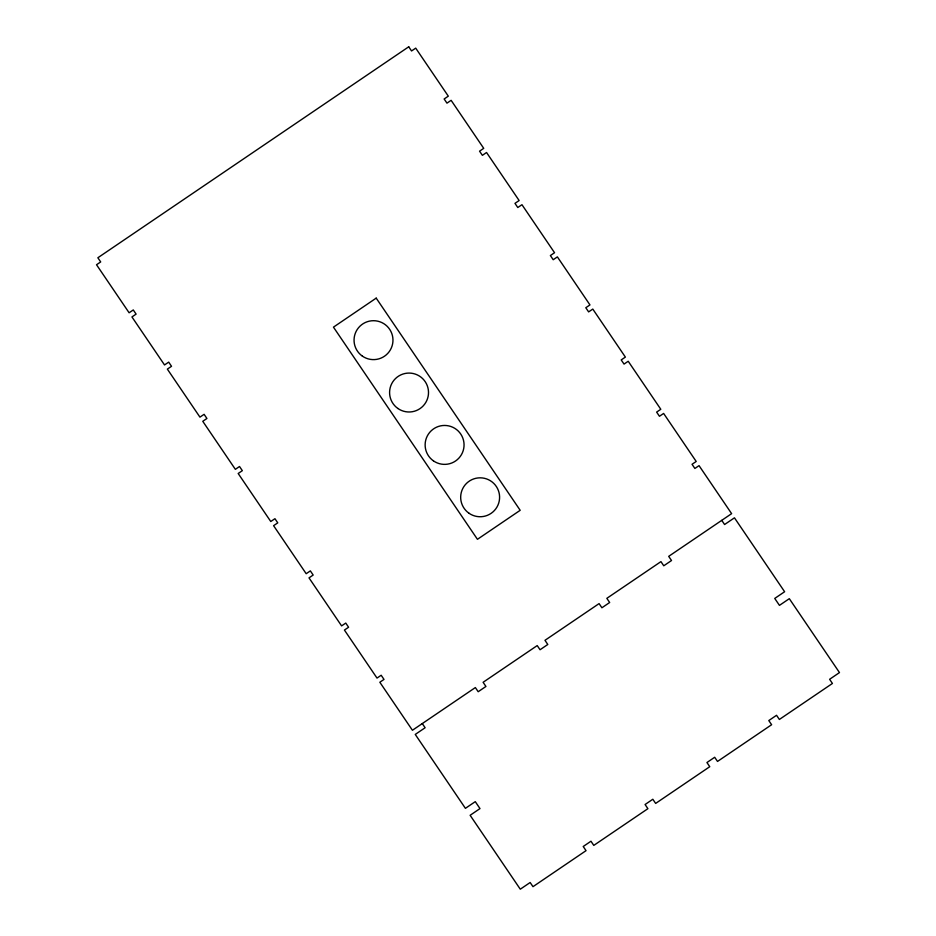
<?xml version="1.0" encoding="UTF-8"?>
<svg xmlns="http://www.w3.org/2000/svg" width="936" height="936" viewBox="0 0 936 936"><rect width="100%" height="100%" fill="white"/><g stroke="black" fill="none" stroke-linecap="round" stroke-linejoin="round"><path stroke-width="1.4" d="M721.761 520.357L724.581 524.523L734.456 517.819L784.614 591.739L774.739 598.432L779.454 605.37L789.317 598.677L839.475 672.586L829.612 679.29L832.432 683.455L779.372 719.456L776.541 715.291L768.795 720.556L771.627 724.721L717.514 761.436L714.683 757.271L706.937 762.536L709.757 766.701L655.656 803.416L652.825 799.25L645.079 804.515L647.899 808.681L593.787 845.395L590.967 841.23L583.21 846.495L586.041 850.66L532.982 886.673L530.15 882.508L520.287 889.2L470.129 815.291L479.992 808.587L475.277 801.649L465.414 808.341L415.256 734.432L425.12 727.74L422.3 723.575M408.728 46.8L97.859 257.763L100.69 261.928L96.525 264.748L129.109 312.776L133.275 309.945L136.106 314.11L131.941 316.941L164.525 364.958L168.691 362.127L171.522 366.292L167.357 369.123L199.941 417.14L204.106 414.32L206.926 418.486L202.761 421.305L235.357 469.334L239.522 466.502L242.342 470.668L238.177 473.499L270.773 521.516L274.938 518.696L277.758 522.861L273.593 525.681L306.189 573.71L310.354 570.878L313.174 575.043L309.009 577.875L341.593 625.892L345.758 623.072L348.59 627.237L344.425 630.057L377.009 678.085L381.174 675.254L384.006 679.419L379.84 682.25L412.425 730.267L475.359 687.562L478.191 691.727L485.936 686.462L483.105 682.297L537.217 645.583L540.049 649.748L547.794 644.483L544.974 640.318L599.087 603.603L601.907 607.768L609.664 602.503L606.832 598.338L660.945 561.623L663.764 565.789L671.522 560.524L668.69 556.358L731.624 513.653L699.04 465.637L694.875 468.456L692.043 464.291L696.208 461.471L663.624 413.443L659.459 416.274L656.627 412.109L660.793 409.278L628.208 361.261L624.043 364.092L621.212 359.927L625.377 357.096L592.792 309.079L588.627 311.899L585.796 307.733L589.961 304.914L557.376 256.885L553.211 259.717L550.38 255.551L554.545 252.72L521.96 204.703L517.795 207.523L514.975 203.358L519.141 200.538L486.544 152.509L482.379 155.341L479.56 151.176L483.725 148.344L451.129 100.328L446.963 103.147L444.144 98.982L448.309 96.162L415.713 48.134L411.547 50.965L408.728 46.8M376.202 298.128L333.462 327.144L477.442 539.311L520.182 510.307L376.202 298.128M468.995 513.244A19.469 19.469 0 0 0 499.531 498.946A19.469 19.469 0 0 0 471.884 479.653A19.469 19.469 0 0 0 468.995 513.244M433.45 460.875A19.469 19.469 0 0 0 463.987 446.577A19.469 19.469 0 0 0 436.34 427.284A19.469 19.469 0 0 0 433.45 460.875M397.905 408.494A19.469 19.469 0 0 0 428.442 394.196A19.469 19.469 0 0 0 400.795 374.903A19.469 19.469 0 0 0 397.905 408.494M362.372 356.125A19.469 19.469 0 0 0 392.898 341.827A19.469 19.469 0 0 0 365.251 322.534A19.469 19.469 0 0 0 362.372 356.125"/></g></svg>
